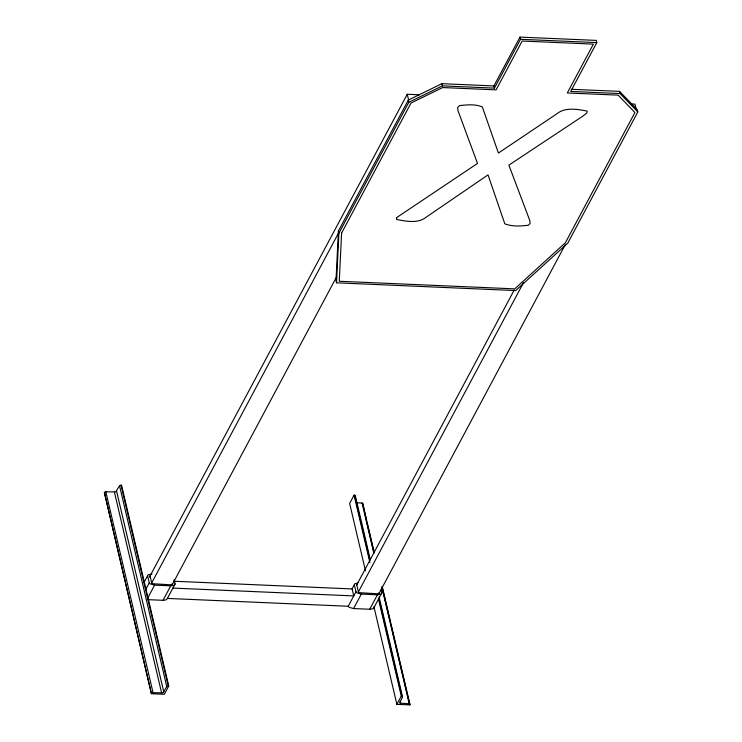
<?xml version="1.0" encoding="UTF-8"?>
<svg xmlns="http://www.w3.org/2000/svg" width="742" height="742" viewBox="0 0 742 742"><rect width="100%" height="100%" fill="white"/><g stroke="black" fill="none" stroke-linecap="round" stroke-linejoin="round"><path stroke-width="1.11" d="M637.814 111.968L620.089 93.575L570.719 91.433L596.8 42.6L596.28 40.402L519.984 37.1L493.912 85.933L441.907 83.679L408.304 100.087L338.398 231.012L336.005 280.615L336.525 282.813L515.681 290.576L567.769 243.144L637.814 111.968L637.295 109.77L619.579 91.377L571.349 89.29M336.525 282.813L338.909 233.211L338.398 231.012M144.022 582.609L148.038 574.846L151.98 573.974M172.895 588.091L353.758 595.919L352.116 588.944L354.741 583.796L357.894 582.989M104.372 492.465L151.414 693.714L164.334 694.271L168.749 685.998L121.521 485.092L119.536 485.722L115.733 491.937L105.818 491.816L104.372 492.465L151.414 693.714M149.411 577.165L407.256 94.271L419.406 94.8M145.664 589.584L149.272 582.832L147.63 575.857M151.6 583.119L338.575 232.942M338.909 233.211L408.814 102.285L442.427 85.877L494.432 88.131L520.504 39.298L519.984 37.1M147.389 598.646L154.605 585.141L170.753 585.837L174.027 585.364L175.103 583.954L174.166 579.966M148.029 599.657L163.027 600.306L170.753 585.837M172.042 585.048L336.673 276.729M163.027 600.306L166.301 599.842L167.377 598.423L175.103 583.954M151.6 693.371L153.056 692.722L162.962 692.842L166.764 686.628L168.749 685.998M370.082 558.782L355.251 495.424L354.064 495.164L349.64 503.438L365.472 570.774M356.652 502.677L362.69 503.15L366.52 520.828M356.652 585.095L514.197 290.048M167.377 598.423L348.239 606.26L355.965 591.782L354.324 584.807M358.293 592.07L523.462 282.73M348.239 606.26L349.148 607.327L353.582 608.561L361.308 594.092L377.455 594.787L380.72 594.314L381.805 592.904L381.1 589.918M353.582 608.561L369.729 609.256L377.455 594.787M378.745 593.999L565.172 244.841M381.805 592.904L374.079 607.373L372.994 608.792L369.729 609.256M401.292 696.07L402.535 696.831L399.678 703.091L409.259 703.824L409.918 704.056L409.788 704.9L396.877 704.343L401.292 696.07L378.337 598.423M150.589 575.254L150.051 575.959L151.693 582.943L152.583 583.713L170.512 584.789L172.682 583.852M357.292 584.204L356.754 584.919L358.386 591.893L359.276 592.663L377.205 593.739L379.385 592.802M520.504 39.298L596.8 42.6M630.524 103.936L634.948 104.13L636.117 109.111M173.563 581.209L352.116 588.944M361.308 594.092L356.874 592.858L355.965 591.782M154.605 585.141L150.172 583.908L149.272 582.832M619.579 91.377L620.089 93.575M493.912 85.933L494.432 88.131M441.907 83.679L442.427 85.877M407.256 94.271L408.656 100.253M408.304 100.087L408.814 102.285M362.745 503.651L374.089 551.918M382.269 586.709L409.974 704.557M367.049 523.073L373.912 552.252M382.084 587.052L390.264 621.842M390.793 624.087L409.788 704.9M362.031 502.909L373.903 553.421M381.824 587.089L409.259 703.824M379.051 596.939L402.535 696.831M354.593 495.192L369.896 560.284M378.865 598.451L401.821 696.098M354.064 495.164L369.887 562.51M400.123 701.199L400.652 703.444M373.922 606.696L396.877 704.343M120.992 485.073L168.221 685.979M119.536 485.722L166.764 686.628M116.596 491.232L163.824 692.138M114.426 492.187L161.654 693.093M105.818 491.816L153.056 692.722M396.627 217.61L396.562 219.474C405.141 221.097 415.474 223.268 423.561 218.964L488.032 174.889L504.82 223.843C512.166 226.69 520.773 226.217 528.489 225.188L530.159 223.398L529.667 220.189L508.873 165.151L582.999 116.03L586.839 112.969L587.21 111.077C578.547 109.519 568.242 107.46 560.024 111.671L498.42 153.047L482.356 106.987C475.446 103.908 466.978 104.798 459.567 105.596L457.693 107.377L457.953 110.623L477.523 163.425L396.627 217.61M341.589 233.071L339.27 281.264L514.735 288.87L565.376 242.764L634.911 112.534L618.169 95.152L567.305 92.954L593.387 44.121L522.183 41.033L496.101 89.865L442.696 87.556L411.031 103.008L341.589 233.071"/></g></svg>
